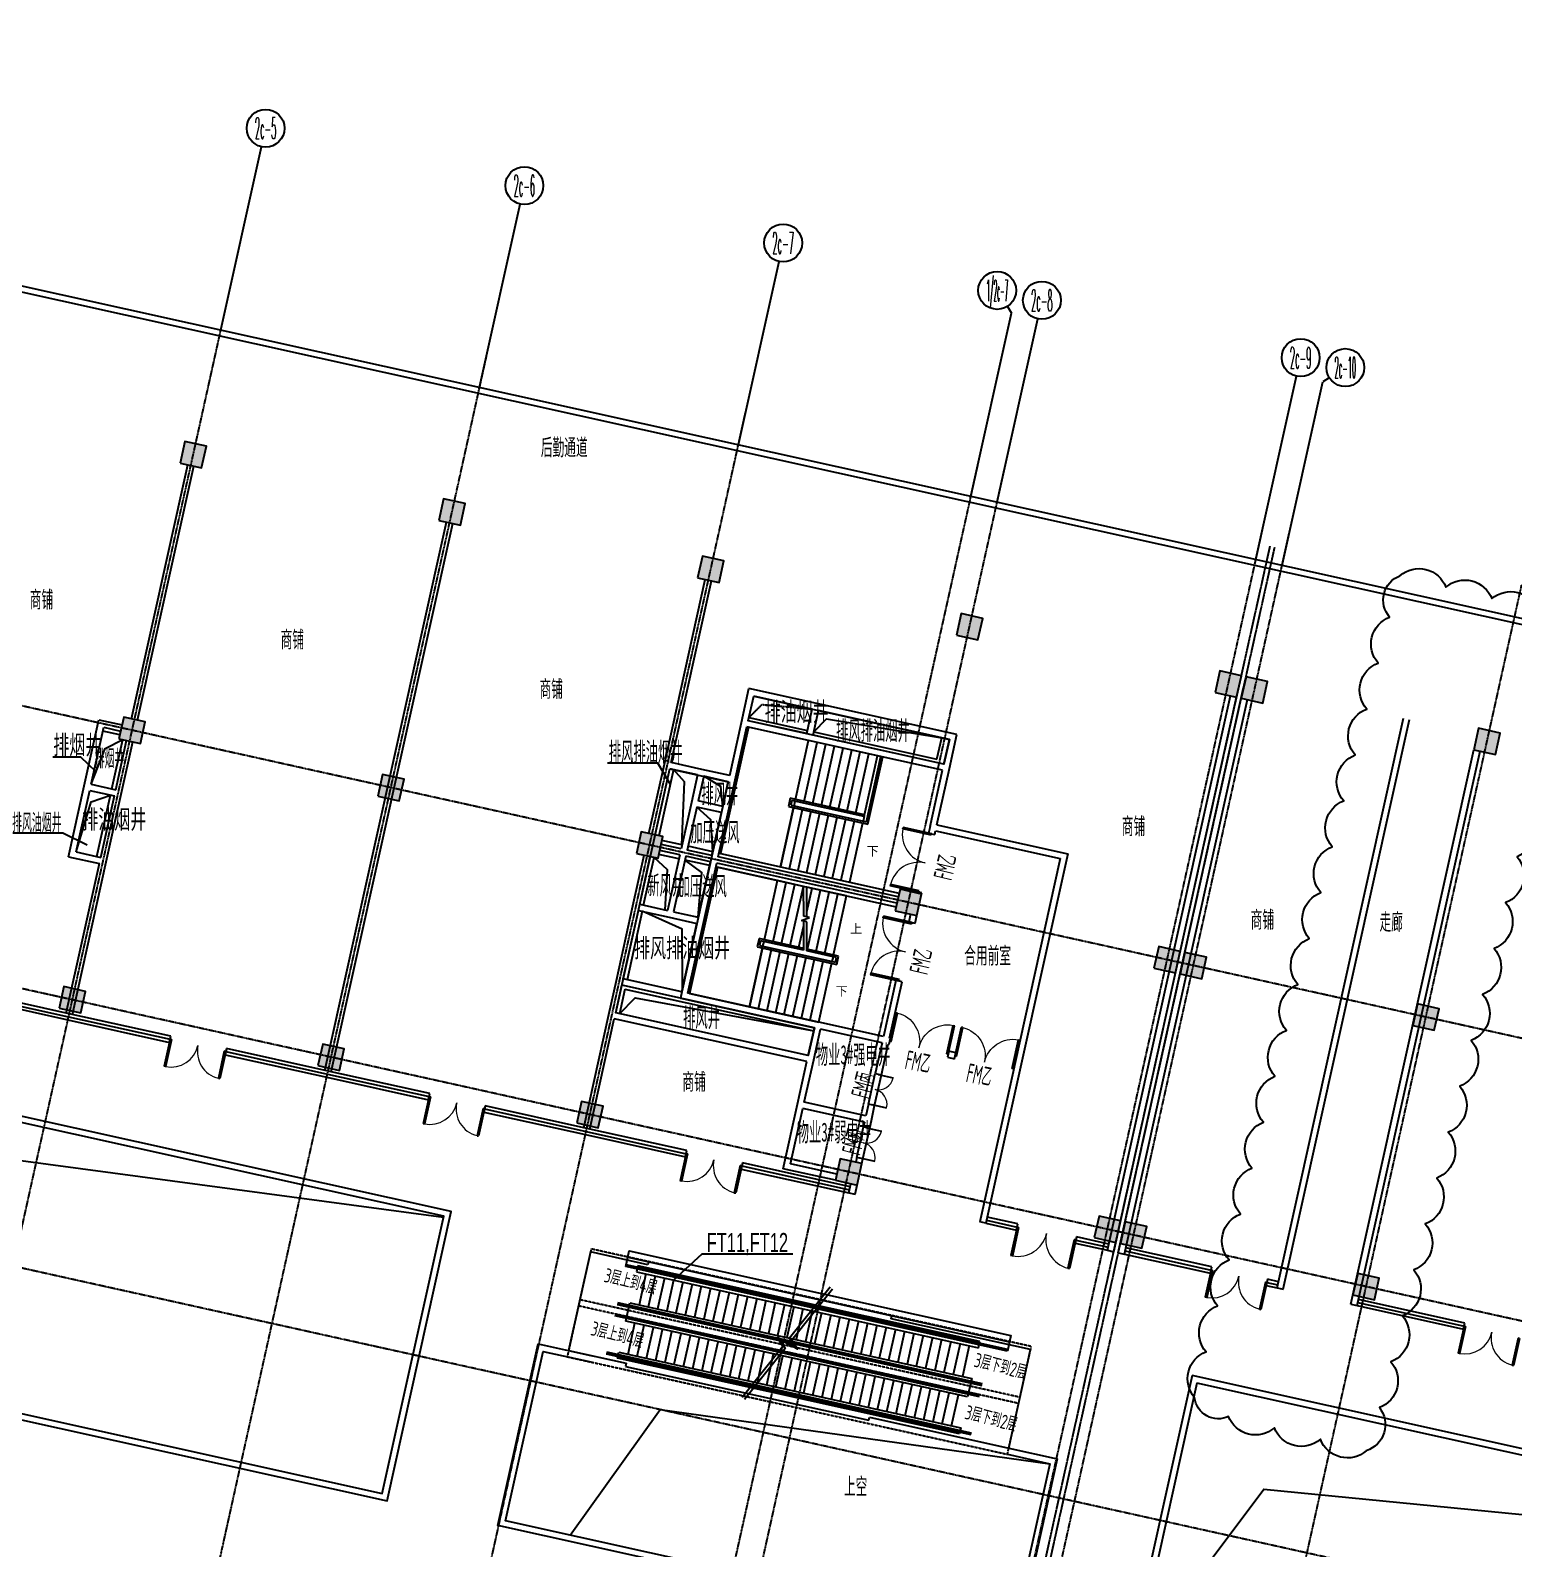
# Model space of a CAD drawing. Header units: metres. Extents: x -605703 to 859526, y 36355 to 746455.
# Drawn here: x -434656 to -387646, y 693561 to 741686 of the extents above; entities that cross this region are included whole.
import ezdxf
from ezdxf.enums import TextEntityAlignment as Align

# ---------------------------------------------------------------- set-up
doc = ezdxf.new("R2010")
doc.units = ezdxf.units.M
for name, pattern in [('2', [0.4, 0.3, -0.1]), ('CENTER2', [2.541, 1.587, -0.318, 0.318, -0.318]), ('DASH', [0.35, 0.25, -0.1])]:
    doc.linetypes.add(name, pattern=pattern)
for name, color, linetype in [('ACS-JZ', 1, 'Continuous'), ('AXIS', 3, 'Continuous'), ('AXIS_TEXT', 7, 'Continuous'), ('COLUMN', 2, 'Continuous'), ('DOTE', 251, 'CENTER2'), ('j-FT', 132, 'Continuous'), ('J-STAIR', 163, 'Continuous'), ('J-TEXT', 7, 'Continuous'), ('J-WALL', 2, 'Continuous'), ('j-WINDOW_TEXT', 7, 'Continuous'), ('PUB_DIM', 3, 'Continuous'), ('PUB_HATCH', 8, 'Continuous'), ('PUB_TEXT', 7, 'Continuous'), ('S-看线', 5, 'Continuous'), ('STAIR', 3, 'Continuous'), ('WALL', 2, 'Continuous'), ('WINDOW', 4, 'Continuous'), ('扶梯', 20, 'Continuous'), ('栏杆', 6, 'Continuous')]:
    doc.layers.add(name, color=color, linetype=linetype)
doc.styles.add('_TCH_AXIS', font='COMPLEX', dxfattribs={"bigfont": 'GBCBIG'})
doc.styles.add('_TCH_DIM', font='simplex_.ttf', dxfattribs={"bigfont": 'GBCBIG'})
doc.styles.add('COMPLEX', font='COMPLEX')
doc.styles.add('mobin', font='ros.shx', dxfattribs={"width": 0.55, "bigfont": 'hzdf2.shx'})
doc.styles.add('TSSD_NORM', font='Tssdeng.shx', dxfattribs={"width": 0.7, "bigfont": 'hztxt.shx'})
doc.styles.add('探索者', font='tssdeng.shx', dxfattribs={"width": 0.65, "bigfont": 'tssdchn.shx'})

# ---------------------------------------------------------------- blocks, each defined once
blk = doc.blocks.new('$DorLib2D$00000002')
at = {"color": 0}
for p, q in [((-0.5, 0), (-0.5, 0.4875)), ((-0.475, 0.4875), (-0.5, 0.4875)), ((-0.475, 0), (-0.475, 0.4875)), ((0.475, 0), (0.475, 0.4875)), ((0.475, 0.4875), (0.5, 0.4875)), ((0.5, 0), (0.5, 0.4875)), ((-0.5, 0), (-0.475, 0)), ((0.5, 0), (0.475, 0))]:
    blk.add_line(p, q, dxfattribs=at)
at = {"color": 0, "lineweight": 13}
for centre, start, end in [((-0.4875, 0), 0, 88.53072), ((0.4875, 0), 91.46928, 180)]:
    blk.add_arc(centre, 0.4875, start, end, dxfattribs=at)
blk = doc.blocks.new('_AXISO')
blk.add_circle((0, 0), 0.5)
at = {"layer": 'AXIS_TEXT', "style": 'COMPLEX', "width": 1.041667}
blk.add_attdef('A', text='', height=0.56, dxfattribs=at).set_placement((-0.25, -0.28), (0.25, -0.28), align=Align.FIT)
blk = doc.blocks.new('$DorLib2D$00000004')
for p, q in [((-0.485, 0), (-0.485, 0.485)), ((0.485, 0), (0.485, 0.485))]:
    blk.add_line(p, q)
at = {"lineweight": 13}
for centre, start, end in [((-0.485, 0), 0, 90), ((0.485, 0), 90, 180)]:
    blk.add_arc(centre, 0.485, start, end, dxfattribs=at)
blk = doc.blocks.new('_FZH')
blk.add_lwpolyline([(-0.5, -0.5), (0.5, -0.5), (0.5, 0.5), (-0.5, 0.5)], close=True)
at = {"layer": 'PUB_HATCH'}
blk.add_solid([(-0.5, -0.5), (0.5, -0.5), (-0.5, 0.5), (0.5, 0.5)], dxfattribs=at)

msp = doc.modelspace()

# ---------------------------------------------------------------- linework, layer by layer
at = {"linetype": '2', "ltscale": 4, "extrusion": (-1.1827e-23, -1.32164e-09, 1)}
for p, q in [((-403999, 686377, 0), (-395363, 725332, 0)), ((-403885, 686198, 0), (-395217, 725299, 0))]:
    msp.add_line(p, q, dxfattribs=at)
at = {"ltscale": 4, "extrusion": (-1.1827e-23, -1.32164e-09, 1), "elevation": 0}
for points in [[(-449008, 700965), (-444581, 707154), (-421561, 704070)], [(-417547, 693990), (-414700, 697975), (-402347, 696254)], [(-399632, 690019), (-395558, 695445), (-372179, 693151)]]:
    msp.add_lwpolyline(points, dxfattribs=at)
at = {"layer": 'ACS-JZ', "ltscale": 4, "extrusion": (-1.1827e-23, -1.32164e-09, 1), "elevation": 0}
msp.add_lwpolyline([(-391248, 724401, -0.520567), (-389793, 724037, -0.520567), (-388337, 723674, -0.520567), (-386882, 723310, -0.520567), (-385721, 722770, -0.520567), (-386084, 721315, -0.520567), (-386448, 719860, -0.520567), (-386811, 718405, -0.520567), (-387175, 716949, -0.520567), (-387538, 715494, -0.520567), (-387902, 714039, -0.520567), (-388265, 712583, -0.520567), (-388629, 711128, -0.520567), (-388992, 709673, -0.520567), (-389356, 708218, -0.520567), (-389719, 706762, -0.520567), (-390083, 705307, -0.520567), (-390446, 703852, -0.520567), (-390810, 702396, -0.520567), (-391173, 700941, -0.520567), (-391537, 699486, -0.520567), (-391900, 698030, -0.520567), (-392316, 696663, -0.520567), (-393771, 697026, -0.520567), (-395227, 697390, -0.520567), (-396682, 697753, -0.520567), (-397756, 698346, -0.520567), (-397393, 699801, -0.520567), (-397029, 701256, -0.520567), (-396666, 702712, -0.520567), (-396302, 704167, -0.520567), (-395938, 705622, -0.520567), (-395575, 707077, -0.520567), (-395211, 708533, -0.520567), (-394848, 709988, -0.520567), (-394484, 711443, -0.520567), (-394121, 712899, -0.520567), (-393757, 714354, -0.520567), (-393394, 715809, -0.520567), (-393030, 717264, -0.520567), (-392667, 718720, -0.520567), (-392303, 720175, -0.520567), (-391940, 721630, -0.520567), (-391576, 723086, -0.520567)], format="xyb", close=True, dxfattribs=at)
at = {"layer": 'AXIS', "extrusion": (-1.1827e-23, -1.32164e-09, 1)}
for p, q in [((-428628, 732139, 0), (-427330, 737997, 0)), ((-420427, 730321, 0), (-419129, 736179, 0)), ((-412227, 728503, 0), (-410928, 734361, 0)), ((-404856, 726869, 0), (-403557, 732727, 0)), ((-404026, 726685, 0), (-402727, 732543, 0)), ((-403690, 732936, 0), (-403557, 732727, 0)), ((-395825, 724867, 0), (-394526, 730725, 0)), ((-394995, 724683, 0), (-393696, 730541, 0)), ((-393487, 730674, 0), (-393696, 730541, 0))]:
    msp.add_line(p, q, dxfattribs=at)
at = {"layer": 'DOTE', "extrusion": (-1.1827e-23, -1.32164e-09, 1)}
for p, q in [((-438962, 685524, 0), (-428395, 733192, 0)), ((-430761, 683706, 0), (-420194, 731374, 0)), ((-422560, 681888, 0), (-411993, 729556, 0)), ((-305429, 691567, 0), (-469548, 727950, 0)), ((-414989, 681156, 0), (-404622, 727922, 0)), ((-414159, 680972, 0), (-403792, 727738, 0)), ((-406158, 678252, 0), (-395591, 725921, 0)), ((-405759, 676125, 0), (-394761, 725737, 0)), ((-397958, 676434, 0), (-387390, 724103, 0)), ((-336123, 689409, 0), (-468077, 718661, 0)), ((-328584, 678878, 0), (-466551, 709463, 0))]:
    msp.add_line(p, q, dxfattribs=at)
at = {"layer": 'j-FT', "linetype": 'DASH', "extrusion": (-1.1827e-23, -1.32164e-09, 1)}
for p, q in [((-403332, 698163, 0), (-417284, 701255, 0)), ((-403289, 698358, 0), (-417240, 701451, 0))]:
    msp.add_line(p, q, dxfattribs=at)
at = {"layer": 'j-FT', "linetype": 'DASH', "extrusion": (-1.1827e-23, -1.32164e-09, 1), "elevation": 0}
msp.add_lwpolyline([(-417641, 699644), (-403689, 696552), (-402932, 699969), (-416883, 703061)], close=True, dxfattribs=at)
at = {"layer": 'J-STAIR', "ltscale": 4, "extrusion": (-1.1827e-23, -1.32164e-09, 1), "elevation": 0}
for points in [[(-432574, 718187), (-433051, 718647), (-433944, 718647)], [(-414372, 717787), (-414773, 718460), (-416365, 718460)], [(-432852, 715858), (-433624, 716236), (-435215, 716236)]]:
    msp.add_lwpolyline(points, dxfattribs=at)
at = {"layer": 'J-STAIR', "extrusion": (-1.1827e-23, -1.32164e-09, 1), "elevation": 0}
msp.add_lwpolyline([(-414270, 702072), (-413367, 702910), (-410486, 702910)], dxfattribs=at)
at = {"layer": 'J-WALL', "extrusion": (-1.1827e-23, -1.32164e-09, 1)}
for p, q in [((-413511, 718088, 0), (-413706, 717209, 0)), ((-413316, 718044, 0), (-413489, 717263, 0)), ((-413706, 717209, 0), (-414031, 715745, 0)), ((-413532, 717068, 0), (-413835, 715701, 0)), ((-412751, 716895, 0), (-413532, 717068, 0)), ((-412708, 717090, 0), (-413489, 717263, 0)), ((-414074, 715549, 0), (-414463, 713792, 0)), ((-413879, 715506, 0), (-414268, 713749, 0)), ((-415385, 713792, 0), (-414409, 713575, 0)), ((-415342, 713987, 0), (-414463, 713792, 0)), ((-414268, 713749, 0), (-413487, 713576, 0)), ((-414409, 713575, 0), (-413530, 713380, 0))]:
    msp.add_line(p, q, dxfattribs=at)
at = {"layer": 'PUB_DIM', "extrusion": (-1.1827e-23, -1.32164e-09, 1), "elevation": 0}
for points in [[(-408250, 715727, 0, 0, 0), (-411481, 716443, 0, 0, 0), (-411016, 718543, 0, 0, 0), (-409767, 718270, 80, 0, 0), (-409474, 718206, 0, 0, 0)], [(-409235, 711285, 0, 0, 0), (-412466, 712001, 0, 0, 0), (-412001, 714101, 0, 0, 0), (-410752, 713828, 80, 0, 0), (-410459, 713764, 0, 0, 0)], [(-408773, 713265, 0, 0, 0), (-409288, 713380, 80, 0, 0), (-409581, 713445, 0, 0, 0)]]:
    msp.add_lwpolyline(points, format="xyseb", dxfattribs=at)
at = {"layer": 'S-看线', "ltscale": 4, "extrusion": (-1.1827e-23, -1.32164e-09, 1)}
for p, q in [((-431821, 719356, 0), (-432358, 719475, 0)), ((-411880, 719903, 0), (-410025, 719491, 0)), ((-432072, 717644, 0), (-431726, 719206, 0)), ((-409829, 719448, 0), (-405924, 718582, 0)), ((-405924, 718582, 0), (-405773, 719266, 0)), ((-414268, 718255, 0), (-414733, 716156, 0)), ((-432548, 715496, 0), (-432115, 717449, 0)), ((-414004, 715867, 0), (-414638, 716007, 0)), ((-413027, 715650, 0), (-413808, 715823, 0)), ((-415220, 713960, 0), (-414885, 715473, 0)), ((-414101, 715427, 0), (-414736, 715568, 0)), ((-413125, 715211, 0), (-413906, 715384, 0)), ((-415263, 713765, 0), (-415745, 711592, 0)), ((-415810, 711299, 0), (-415983, 710518, 0)), ((-415810, 711299, 0), (-409830, 709974, 0))]:
    msp.add_line(p, q, dxfattribs=at)
at = {"layer": 'S-看线', "ltscale": 4, "extrusion": (-1.1827e-23, -1.32164e-09, 1), "elevation": 0}
for points in [[(-411728, 720586), (-405529, 719212), (-405702, 718431), (-411901, 719805)], [(-414390, 718283), (-412535, 717871), (-414012, 711208), (-414055, 711013), (-409808, 710071), (-410003, 709193), (-416105, 710545)]]:
    msp.add_lwpolyline(points, close=True, dxfattribs=at)
at = {"layer": 'S-看线', "linetype": 'DASH', "ltscale": 1.5, "extrusion": (-1.1827e-23, -1.32164e-09, 1), "elevation": 0}
msp.add_lwpolyline([(-411880, 719903), (-411470, 720317), (-409873, 720175)], dxfattribs=at)
at = {"layer": 'S-看线', "ltscale": 4, "extrusion": (-1.1827e-23, -1.32164e-09, 1), "elevation": 0}
for points in [[(-411896, 719599), (-412783, 715596), (-407121, 714341)], [(-409829, 719448), (-409419, 719863), (-405773, 719266)], [(-432731, 717790), (-432280, 718928), (-431726, 719206)], [(-414004, 715867), (-413920, 717863), (-414268, 718255)], [(-412708, 717090), (-412777, 717718), (-413316, 718044)], [(-433207, 715643), (-432733, 717235), (-432115, 717449)], [(-413027, 715650), (-413090, 716660), (-413532, 717068)], [(-414535, 713808), (-414463, 715075), (-414885, 715473)], [(-413487, 713576), (-413376, 714989), (-413906, 715384)], [(-413768, 711154), (-412881, 715157), (-407218, 713902)], [(-413990, 711306), (-413999, 713197), (-415263, 713765)], [(-415983, 710518), (-415487, 711023), (-409830, 709974)]]:
    msp.add_lwpolyline(points, dxfattribs=at)
at = {"layer": 'STAIR', "extrusion": (-1.1827e-23, -1.32164e-09, 1)}
for p, q in [((-411896, 719599, 0), (-412783, 715596, 0)), ((-409992, 719177, 0), (-411896, 719599, 0)), ((-410407, 717307, 0), (-409992, 719177, 0)), ((-410407, 717307, 0), (-409992, 719177, 0)), ((-410133, 717247, 0), (-409719, 719116, 0)), ((-407805, 718692, 0), (-409992, 719177, 0)), ((-409860, 717186, 0), (-409445, 719056, 0)), ((-409586, 717126, 0), (-409172, 718995, 0)), ((-409313, 717065, 0), (-408899, 718935, 0)), ((-409040, 717004, 0), (-408625, 718874, 0)), ((-408766, 716944, 0), (-408352, 718813, 0)), ((-408493, 716883, 0), (-408079, 718753, 0)), ((-408220, 716823, 0), (-407805, 718692, 0)), ((-408158, 716594, 0), (-407698, 718668, 0)), ((-408112, 716522, 0), (-407639, 718655, 0)), ((-407698, 718668, 0), (-407639, 718655, 0)), ((-410572, 717344, 0), (-410631, 717081, 0)), ((-410631, 717081, 0), (-408112, 716522, 0)), ((-408220, 716823, 0), (-410572, 717344, 0)), ((-410527, 717273, 0), (-410559, 717126, 0)), ((-410559, 717126, 0), (-408158, 716594, 0)), ((-408233, 716764, 0), (-410527, 717273, 0)), ((-410452, 717102, 0), (-410419, 717249, 0)), ((-410452, 717102, 0), (-408265, 716617, 0)), ((-408233, 716764, 0), (-410419, 717249, 0)), ((-410465, 717044, 0), (-410879, 715174, 0)), ((-410879, 715174, 0), (-410465, 717044, 0)), ((-410192, 716983, 0), (-410606, 715113, 0)), ((-409918, 716923, 0), (-410333, 715053, 0)), ((-409645, 716862, 0), (-410059, 714992, 0)), ((-409371, 716801, 0), (-409786, 714932, 0)), ((-409098, 716741, 0), (-409513, 714871, 0)), ((-408825, 716680, 0), (-409239, 714810, 0)), ((-408551, 716620, 0), (-408966, 714750, 0)), ((-408233, 716764, 0), (-408265, 716617, 0)), ((-408233, 716764, 0), (-408220, 716823, 0)), ((-408233, 716764, 0), (-408220, 716823, 0)), ((-408278, 716559, 0), (-408692, 714689, 0)), ((-412881, 715157, 0), (-413768, 711154, 0)), ((-410977, 714735, 0), (-412881, 715157, 0)), ((-412783, 715596, 0), (-410879, 715174, 0)), ((-410879, 715174, 0), (-408692, 714689, 0)), ((-411391, 712865, 0), (-410977, 714735, 0)), ((-411391, 712865, 0), (-410977, 714735, 0)), ((-411118, 712805, 0), (-410703, 714674, 0)), ((-410152, 714552, 0), (-410977, 714735, 0)), ((-410845, 712744, 0), (-410430, 714614, 0)), ((-410571, 712683, 0), (-410157, 714553, 0)), ((-410147, 713611, 0), (-410152, 714552, 0)), ((-408790, 714250, 0), (-410052, 714530, 0)), ((-410047, 713585, 0), (-410052, 714530, 0)), ((-410048, 713749, 0), (-409883, 714492, 0)), ((-410024, 712562, 0), (-409610, 714432, 0)), ((-409751, 712502, 0), (-409337, 714371, 0)), ((-409478, 712441, 0), (-409063, 714311, 0)), ((-409204, 712380, 0), (-408790, 714250, 0)), ((-410298, 712623, 0), (-410146, 713308, 0)), ((-410219, 713471, 0), (-409967, 713564, 0)), ((-410047, 713425, 0), (-410219, 713471, 0)), ((-409967, 713564, 0), (-410147, 713611, 0)), ((-410142, 712527, 0), (-410147, 713452, 0)), ((-410042, 712505, 0), (-410047, 713425, 0)), ((-411557, 712902, 0), (-411616, 712638, 0)), ((-410142, 712588, 0), (-411557, 712902, 0)), ((-411512, 712830, 0), (-411544, 712684, 0)), ((-410142, 712527, 0), (-411512, 712830, 0)), ((-411437, 712660, 0), (-411404, 712807, 0)), ((-410142, 712527, 0), (-411404, 712807, 0)), ((-411450, 712602, 0), (-411864, 710732, 0)), ((-411864, 710732, 0), (-411450, 712602, 0)), ((-411616, 712638, 0), (-409097, 712080, 0)), ((-411176, 712541, 0), (-411591, 710671, 0)), ((-411544, 712684, 0), (-409142, 712152, 0)), ((-411437, 712660, 0), (-409250, 712175, 0)), ((-410903, 712480, 0), (-411317, 710611, 0)), ((-410630, 712420, 0), (-411044, 710550, 0)), ((-410356, 712359, 0), (-410771, 710490, 0)), ((-410083, 712299, 0), (-410497, 710429, 0)), ((-409038, 712344, 0), (-410042, 712566, 0)), ((-409217, 712322, 0), (-410042, 712505, 0)), ((-409110, 712298, 0), (-410042, 712505, 0)), ((-409217, 712322, 0), (-409250, 712175, 0)), ((-409142, 712152, 0), (-409110, 712298, 0)), ((-409097, 712080, 0), (-409038, 712344, 0)), ((-409810, 712238, 0), (-410224, 710368, 0)), ((-409536, 712177, 0), (-409951, 710308, 0)), ((-409263, 712117, 0), (-409677, 710247, 0)), ((-413768, 711154, 0), (-411864, 710732, 0)), ((-411864, 710732, 0), (-409677, 710247, 0)), ((-416905, 702964, 0), (-417597, 699840, 0)), ((-415084, 702560, 0), (-416905, 702964, 0)), ((-415062, 702658, 0), (-415084, 702560, 0)), ((-403687, 699819, 0), (-415784, 702500, 0)), ((-403681, 699848, 0), (-415777, 702529, 0)), ((-403674, 699877, 0), (-415771, 702559, 0)), ((-415399, 702527, 0), (-415442, 702332, 0)), ((-415442, 702332, 0), (-404605, 699930, 0)), ((-404562, 700125, 0), (-415399, 702527, 0)), ((-415149, 702267, 0), (-415365, 701291, 0)), ((-414856, 702202, 0), (-415073, 701226, 0)), ((-414563, 702137, 0), (-414780, 701161, 0)), ((-414270, 702072, 0), (-414487, 701096, 0)), ((-413977, 702008, 0), (-414194, 701031, 0)), ((-413685, 701943, 0), (-413901, 700966, 0)), ((-413392, 701878, 0), (-413608, 700901, 0)), ((-413099, 701813, 0), (-413315, 700836, 0)), ((-412806, 701748, 0), (-413022, 700772, 0)), ((-412513, 701683, 0), (-412729, 700707, 0)), ((-404493, 698727, 0), (-416052, 701290, 0)), ((-404486, 698756, 0), (-416046, 701319, 0)), ((-404480, 698786, 0), (-416039, 701348, 0)), ((-415788, 700770, 0), (-415658, 701356, 0)), ((-415658, 701356, 0), (-404821, 698954, 0)), ((-412220, 701618, 0), (-412437, 700642, 0)), ((-411927, 701553, 0), (-412144, 700577, 0)), ((-411634, 701488, 0), (-411851, 700512, 0)), ((-411341, 701423, 0), (-411558, 700447, 0)), ((-411049, 701358, 0), (-411265, 700382, 0)), ((-410756, 701293, 0), (-410972, 700317, 0)), ((-410463, 701228, 0), (-410679, 700252, 0)), ((-404571, 698376, 0), (-416130, 700938, 0)), ((-404564, 698405, 0), (-416123, 700967, 0)), ((-404558, 698434, 0), (-416117, 700997, 0)), ((-404951, 698368, 0), (-415788, 700770, 0)), ((-415712, 699729, 0), (-415495, 700705, 0)), ((-410170, 701163, 0), (-410386, 700187, 0)), ((-409877, 701099, 0), (-410093, 700122, 0)), ((-409584, 701034, 0), (-409801, 700057, 0)), ((-409291, 700969, 0), (-409508, 699992, 0)), ((-408998, 700904, 0), (-409215, 699927, 0)), ((-408705, 700839, 0), (-408922, 699863, 0)), ((-408413, 700774, 0), (-408629, 699798, 0)), ((-408120, 700709, 0), (-408336, 699733, 0)), ((-407371, 700850, 0), (-407350, 700948, 0)), ((-402954, 699871, 0), (-407371, 700850, 0)), ((-415419, 699664, 0), (-415202, 700640, 0)), ((-415126, 699599, 0), (-414910, 700575, 0)), ((-414833, 699534, 0), (-414617, 700510, 0)), ((-414540, 699469, 0), (-414324, 700445, 0)), ((-414247, 699404, 0), (-414031, 700381, 0)), ((-413954, 699339, 0), (-413738, 700316, 0)), ((-413661, 699274, 0), (-413445, 700251, 0)), ((-407827, 700644, 0), (-408043, 699668, 0)), ((-407534, 700579, 0), (-407750, 699603, 0)), ((-407241, 700514, 0), (-407457, 699538, 0)), ((-406948, 700449, 0), (-407165, 699473, 0)), ((-406655, 700384, 0), (-406872, 699408, 0)), ((-406362, 700319, 0), (-406579, 699343, 0)), ((-406069, 700254, 0), (-406286, 699278, 0)), ((-417597, 699840, 0), (-415777, 699436, 0)), ((-404832, 697194, 0), (-416392, 699757, 0)), ((-404826, 697224, 0), (-416385, 699786, 0)), ((-416048, 699599, 0), (-416005, 699794, 0)), ((-416005, 699794, 0), (-405168, 697391, 0)), ((-413369, 699209, 0), (-413152, 700186, 0)), ((-413076, 699145, 0), (-412859, 700121, 0)), ((-412783, 699080, 0), (-412566, 700056, 0)), ((-412490, 699015, 0), (-412274, 699991, 0)), ((-412197, 698950, 0), (-411981, 699926, 0)), ((-411904, 698885, 0), (-411688, 699861, 0)), ((-411611, 698820, 0), (-411395, 699796, 0)), ((-405777, 700190, 0), (-405993, 699213, 0)), ((-405484, 700125, 0), (-405700, 699148, 0)), ((-405191, 700060, 0), (-405407, 699083, 0)), ((-404898, 699995, 0), (-405114, 699018, 0)), ((-404605, 699930, 0), (-404562, 700125, 0)), ((-403646, 696747, 0), (-402954, 699871, 0)), ((-404839, 697165, 0), (-416398, 699727, 0)), ((-405211, 697196, 0), (-416048, 699599, 0)), ((-415777, 699436, 0), (-415798, 699338, 0)), ((-415798, 699338, 0), (-408086, 697629, 0)), ((-411318, 698755, 0), (-411102, 699731, 0)), ((-411025, 698690, 0), (-410809, 699666, 0)), ((-410733, 698625, 0), (-410516, 699601, 0)), ((-410440, 698560, 0), (-410223, 699536, 0)), ((-410147, 698495, 0), (-409930, 699472, 0)), ((-409854, 698430, 0), (-409637, 699407, 0)), ((-409561, 698365, 0), (-409345, 699342, 0)), ((-409268, 698300, 0), (-409052, 699277, 0)), ((-408975, 698236, 0), (-408759, 699212, 0)), ((-408682, 698171, 0), (-408466, 699147, 0)), ((-408389, 698106, 0), (-408173, 699082, 0)), ((-408097, 698041, 0), (-407880, 699017, 0)), ((-407804, 697976, 0), (-407587, 698952, 0)), ((-407511, 697911, 0), (-407294, 698887, 0)), ((-407218, 697846, 0), (-407001, 698822, 0)), ((-404821, 698954, 0), (-404951, 698368, 0)), ((-406925, 697781, 0), (-406709, 698757, 0)), ((-406632, 697716, 0), (-406416, 698692, 0)), ((-406339, 697651, 0), (-406123, 698627, 0)), ((-406046, 697586, 0), (-405830, 698563, 0)), ((-405753, 697521, 0), (-405537, 698498, 0)), ((-405461, 697456, 0), (-405244, 698433, 0)), ((-408086, 697629, 0), (-408064, 697726, 0)), ((-408064, 697726, 0), (-403646, 696747, 0)), ((-405168, 697391, 0), (-405211, 697196, 0))]:
    msp.add_line(p, q, dxfattribs=at)
at = {"layer": 'STAIR', "extrusion": (-1.1827e-23, -1.32164e-09, 1), "elevation": 0}
for points in [[(-409302, 701850), (-410594, 700233), (-410420, 699947), (-410981, 700254), (-410805, 699970), (-412097, 698353)], [(-409229, 701790), (-410522, 700173), (-410347, 699887), (-410909, 700193), (-410733, 699909), (-412025, 698293)]]:
    msp.add_lwpolyline(points, dxfattribs=at)
at = {"layer": 'WALL', "extrusion": (-1.1827e-23, -1.32164e-09, 1)}
for p, q in [((-431452, 719863, 0), (-429667, 727917, 0)), ((-431257, 719819, 0), (-429471, 727874, 0)), ((-425318, 708721, 0), (-421466, 726099, 0)), ((-425123, 708678, 0), (-421271, 726056, 0)), ((-414563, 718423, 0), (-413265, 724281, 0)), ((-414347, 718478, 0), (-413070, 724238, 0)), ((-412118, 719751, 0), (-411880, 720825, 0)), ((-411901, 719805, 0), (-411728, 720586, 0)), ((-409732, 720348, 0), (-411880, 720825, 0)), ((-409873, 720175, 0), (-411728, 720586, 0)), ((-400515, 703018, 0), (-396619, 720591, 0)), ((-400319, 702974, 0), (-396424, 720548, 0)), ((-400175, 702942, 0), (-396203, 720857, 0)), ((-399980, 702899, 0), (-396084, 720472, 0)), ((-410046, 719394, 0), (-409873, 720175, 0)), ((-409851, 719351, 0), (-409678, 720132, 0)), ((-405290, 719364, 0), (-409732, 720348, 0)), ((-405529, 719212, 0), (-409678, 720132, 0)), ((-432948, 717736, 0), (-432483, 719835, 0)), ((-432731, 717790, 0), (-432331, 719597, 0)), ((-432483, 719835, 0), (-431750, 719673, 0)), ((-432331, 719597, 0), (-431794, 719478, 0)), ((-412492, 718067, 0), (-412118, 719751, 0)), ((-412318, 717926, 0), (-411945, 719610, 0)), ((-409992, 719177, 0), (-411945, 719610, 0)), ((-410046, 719394, 0), (-411901, 719805, 0)), ((-395145, 701827, 0), (-391141, 719889, 0)), ((-394950, 701784, 0), (-390946, 719846, 0)), ((-431950, 717617, 0), (-431604, 719179, 0)), ((-431776, 717476, 0), (-431408, 719136, 0)), ((-405745, 718235, 0), (-409992, 719177, 0)), ((-405702, 718431, 0), (-409851, 719351, 0)), ((-405702, 718431, 0), (-405529, 719212, 0)), ((-405528, 718290, 0), (-405290, 719364, 0)), ((-392802, 701308, 0), (-388906, 718881, 0)), ((-392607, 701265, 0), (-388711, 718838, 0)), ((-415050, 716227, 0), (-414563, 718423, 0)), ((-414855, 716183, 0), (-414390, 718283, 0)), ((-413511, 718088, 0), (-414390, 718283, 0)), ((-413370, 718261, 0), (-414347, 718478, 0)), ((-412492, 718067, 0), (-413370, 718261, 0)), ((-412535, 717871, 0), (-413316, 718044, 0)), ((-406140, 716454, 0), (-405745, 718235, 0)), ((-405923, 716508, 0), (-405528, 718290, 0)), ((-433446, 715491, 0), (-432948, 717736, 0)), ((-433207, 715643, 0), (-432774, 717595, 0)), ((-432774, 717595, 0), (-431993, 717422, 0)), ((-432731, 717790, 0), (-431950, 717617, 0)), ((-412708, 717090, 0), (-412535, 717871, 0)), ((-412534, 716949, 0), (-412318, 717926, 0)), ((-432426, 715469, 0), (-431993, 717422, 0)), ((-432253, 715329, 0), (-431776, 717476, 0)), ((-413054, 715528, 0), (-412751, 716895, 0)), ((-412859, 715485, 0), (-412534, 716949, 0)), ((-406140, 716454, 0), (-406187, 716244, 0)), ((-406187, 716244, 0), (-405991, 716201, 0)), ((-405991, 716201, 0), (-405967, 716313, 0)), ((-405967, 716313, 0), (-402013, 715436, 0)), ((-405923, 716508, 0), (-401774, 715588, 0)), ((-433207, 715643, 0), (-432426, 715469, 0)), ((-414074, 715549, 0), (-414708, 715690, 0)), ((-414031, 715745, 0), (-414665, 715885, 0)), ((-413054, 715528, 0), (-413835, 715701, 0)), ((-433519, 710539, 0), (-432469, 715274, 0)), ((-433446, 715491, 0), (-432469, 715274, 0)), ((-433324, 710496, 0), (-432253, 715329, 0)), ((-415559, 713932, 0), (-415202, 715543, 0)), ((-415342, 713987, 0), (-415007, 715500, 0)), ((-413098, 715333, 0), (-413879, 715506, 0)), ((-413487, 713576, 0), (-413098, 715333, 0)), ((-413314, 713435, 0), (-412902, 715290, 0)), ((-407191, 714024, 0), (-412902, 715290, 0)), ((-407148, 714219, 0), (-412859, 715485, 0)), ((-402013, 715436, 0), (-403468, 708871, 0)), ((-401774, 715588, 0), (-403294, 708730, 0)), ((-406598, 714389, 0), (-406605, 714355, 0)), ((-406403, 714346, 0), (-406598, 714389, 0)), ((-406410, 714311, 0), (-406403, 714346, 0)), ((-416084, 711565, 0), (-415559, 713932, 0)), ((-415867, 711619, 0), (-415385, 713792, 0)), ((-414012, 711208, 0), (-413530, 713380, 0)), ((-413817, 711165, 0), (-413314, 713435, 0)), ((-406757, 713671, 0), (-406811, 713427, 0)), ((-406811, 713427, 0), (-406616, 713384, 0)), ((-406616, 713384, 0), (-406562, 713628, 0)), ((-416322, 710491, 0), (-416084, 711565, 0)), ((-416105, 710545, 0), (-415910, 711424, 0)), ((-413958, 710991, 0), (-415910, 711424, 0)), ((-414012, 711208, 0), (-415867, 711619, 0)), ((-407222, 711572, 0), (-407617, 709790, 0)), ((-407422, 709747, 0), (-407027, 711529, 0)), ((-407027, 711529, 0), (-407222, 711572, 0)), ((-409808, 710071, 0), (-413958, 710991, 0)), ((-409667, 710245, 0), (-413817, 711165, 0)), ((-417117, 706903, 0), (-416322, 710491, 0)), ((-416922, 706860, 0), (-416148, 710350, 0)), ((-410046, 708997, 0), (-416148, 710350, 0)), ((-410003, 709193, 0), (-416105, 710545, 0)), ((-410003, 709193, 0), (-409808, 710071, 0)), ((-409830, 709052, 0), (-409613, 710028, 0)), ((-407617, 709790, 0), (-409667, 710245, 0)), ((-407661, 709595, 0), (-409613, 710028, 0)), ((-407661, 709595, 0), (-407876, 708625, 0)), ((-407680, 708582, 0), (-407465, 709552, 0)), ((-407465, 709552, 0), (-407441, 709547, 0)), ((-407441, 709547, 0), (-407398, 709742, 0)), ((-407398, 709742, 0), (-407422, 709747, 0)), ((-410344, 707655, 0), (-410046, 708997, 0)), ((-410127, 707709, 0), (-409830, 709052, 0)), ((-405543, 709331, 0), (-405586, 709135, 0)), ((-405586, 709135, 0), (-405366, 709087, 0)), ((-405323, 709282, 0), (-405543, 709331, 0)), ((-405366, 709087, 0), (-405323, 709282, 0)), ((-407876, 708625, 0), (-407680, 708582, 0)), ((-403511, 708675, 0), (-404566, 703916, 0)), ((-403294, 708730, 0), (-404371, 703873, 0)), ((-403468, 708871, 0), (-403511, 708675, 0)), ((-410799, 705605, 0), (-410344, 707655, 0)), ((-410560, 705757, 0), (-410170, 707514, 0)), ((-408218, 707081, 0), (-410170, 707514, 0)), ((-408175, 707277, 0), (-410127, 707709, 0)), ((-408092, 707649, 0), (-408175, 707277, 0)), ((-407897, 707605, 0), (-408092, 707649, 0)), ((-408001, 707136, 0), (-407897, 707605, 0)), ((-408218, 707081, 0), (-408250, 706935, 0)), ((-408055, 706892, 0), (-408001, 707136, 0)), ((-408250, 706935, 0), (-408055, 706892, 0)), ((-409139, 705237, 0), (-410799, 705605, 0)), ((-409096, 705432, 0), (-410560, 705757, 0)), ((-408467, 705959, 0), (-408499, 705812, 0)), ((-408271, 705915, 0), (-408467, 705959, 0)), ((-408304, 705769, 0), (-408271, 705915, 0)), ((-408716, 704836, 0), (-408651, 705129, 0)), ((-408520, 704792, 0), (-408455, 705085, 0)), ((-408716, 704836, 0), (-408520, 704792, 0)), ((-404371, 703873, 0), (-404566, 703916, 0)), ((-400515, 703018, 0), (-400319, 702974, 0)), ((-400175, 702942, 0), (-399980, 702899, 0)), ((-395145, 701827, 0), (-394950, 701784, 0)), ((-392802, 701308, 0), (-392607, 701265, 0))]:
    msp.add_line(p, q, dxfattribs=at)
at = {"layer": 'WINDOW', "extrusion": (-1.1827e-23, -1.32164e-09, 1)}
for p, q in [((-436687, 711036, 0), (-433465, 710322, 0)), ((-436665, 711134, 0), (-433443, 710420, 0)), ((-433422, 710517, 0), (-436643, 711232, 0)), ((-433443, 710420, 0), (-430221, 709706, 0)), ((-430200, 709803, 0), (-433422, 710517, 0)), ((-433465, 710322, 0), (-430243, 709608, 0)), ((-430243, 709608, 0), (-430200, 709803, 0)), ((-428442, 709414, 0), (-428486, 709218, 0)), ((-425221, 708699, 0), (-428442, 709414, 0)), ((-428486, 709218, 0), (-425264, 708504, 0)), ((-428464, 709316, 0), (-425242, 708602, 0)), ((-425264, 708504, 0), (-422042, 707790, 0)), ((-425242, 708602, 0), (-422020, 707888, 0)), ((-421999, 707985, 0), (-425221, 708699, 0)), ((-408092, 707649, 0), (-407876, 708625, 0)), ((-407897, 707605, 0), (-407680, 708582, 0)), ((-422042, 707790, 0), (-421999, 707985, 0)), ((-420241, 707596, 0), (-420285, 707400, 0)), ((-420263, 707498, 0), (-417041, 706784, 0)), ((-417020, 706881, 0), (-420241, 707596, 0)), ((-420285, 707400, 0), (-417063, 706686, 0)), ((-417063, 706686, 0), (-413890, 705983, 0)), ((-417041, 706784, 0), (-413868, 706080, 0)), ((-413847, 706178, 0), (-417020, 706881, 0)), ((-408467, 705959, 0), (-408250, 706935, 0)), ((-408271, 705915, 0), (-408055, 706892, 0)), ((-413890, 705983, 0), (-413847, 706178, 0)), ((-412089, 705789, 0), (-412133, 705593, 0)), ((-412133, 705593, 0), (-408716, 704836, 0)), ((-412111, 705691, 0), (-408694, 704933, 0)), ((-408672, 705031, 0), (-412089, 705789, 0)), ((-403358, 703853, 0), (-404328, 704068, 0)), ((-404371, 703873, 0), (-403402, 703658, 0)), ((-404349, 703970, 0), (-403380, 703755, 0)), ((-403402, 703658, 0), (-403358, 703853, 0)), ((-401503, 703442, 0), (-401547, 703247, 0)), ((-401547, 703247, 0), (-400515, 703018, 0)), ((-401525, 703344, 0), (-400493, 703115, 0)), ((-400471, 703213, 0), (-401503, 703442, 0)), ((-399980, 702899, 0), (-397250, 702294, 0)), ((-399958, 702997, 0), (-397229, 702392, 0)), ((-397207, 702489, 0), (-399936, 703094, 0)), ((-397250, 702294, 0), (-397207, 702489, 0)), ((-395450, 702100, 0), (-395493, 701905, 0)), ((-395493, 701905, 0), (-395145, 701827, 0)), ((-395471, 702002, 0), (-395123, 701925, 0)), ((-395102, 702023, 0), (-395450, 702100, 0)), ((-392607, 701265, 0), (-389238, 700518, 0)), ((-392585, 701362, 0), (-389217, 700616, 0)), ((-389195, 700713, 0), (-392563, 701460, 0)), ((-389238, 700518, 0), (-389195, 700713, 0))]:
    msp.add_line(p, q, dxfattribs=at)
at = {"layer": '栏杆', "ltscale": 1.5, "extrusion": (-1.1827e-23, -1.32164e-09, 1)}
for p, q in [((-471448, 741686, 0), (-293215, 702175, 0)), ((-293435, 702019, 0), (-471414, 741474, 0))]:
    msp.add_line(p, q, dxfattribs=at)
at = {"layer": '栏杆', "ltscale": 1.5, "extrusion": (-1.1827e-23, -1.32164e-09, 1), "elevation": 0}
for points in [[(-447213, 709990), (-449247, 700813), (-423351, 695072), (-421316, 704249)], [(-447061, 709751), (-449008, 700965), (-423503, 695310), (-421555, 704097)], [(-397836, 699044), (-399871, 689867), (-373974, 684126), (-371940, 693303)], [(-397684, 698805), (-399632, 690019), (-374126, 684364), (-372179, 693151)]]:
    msp.add_lwpolyline(points, close=True, dxfattribs=at)
for points in [[(-415784, 702500), (-415673, 702998), (-403577, 700316), (-403687, 699819)], [(-415717, 702803), (-403620, 700121)], [(-403646, 696747), (-402108, 696406), (-403385, 690646), (-419836, 694293), (-418559, 700053), (-416851, 699674)], [(-403689, 696552), (-402347, 696254), (-403537, 690884), (-419597, 694445), (-418407, 699814), (-416894, 699479)]]:
    msp.add_lwpolyline(points, dxfattribs=at)

# ---------------------------------------------------------------- block references
at = {"layer": 'AXIS', "extrusion": (-1.1827e-23, -1.32164e-09, 1)}
ref = msp.add_blockref('_AXISO', (-427200, 738583, 0), dxfattribs=dict(at, xscale=1200, yscale=1200, zscale=1200))
ref.add_attrib('A', '2c-5', dxfattribs={"layer": 'AXIS_TEXT', "ltscale": 4, "extrusion": (-1.1827e-23, -1.32164e-09, 1), "height": 678.8, "style": '_TCH_AXIS', "width": 0.265823}).set_placement((-427539, 738243, 0), (-426861, 738243, 0), align=Align.FIT)
ref = msp.add_blockref('_AXISO', (-418999, 736765, 0), dxfattribs=dict(at, xscale=1200, yscale=1200, zscale=1200))
ref.add_attrib('A', '2c-6', dxfattribs={"layer": 'AXIS_TEXT', "ltscale": 4, "extrusion": (-1.1827e-23, -1.32164e-09, 1), "height": 678.8, "style": '_TCH_AXIS', "width": 0.265823}).set_placement((-419338, 736425, 0), (-418660, 736425, 0), align=Align.FIT)
ref = msp.add_blockref('_AXISO', (-410798, 734947, 0), dxfattribs=dict(at, xscale=1200, yscale=1200, zscale=1200))
ref.add_attrib('A', '2c-7', dxfattribs={"layer": 'AXIS_TEXT', "ltscale": 4, "extrusion": (-1.1827e-23, -1.32164e-09, 1), "height": 678.8, "style": '_TCH_AXIS', "width": 0.265823}).set_placement((-411138, 734607, 0), (-410459, 734607, 0), align=Align.FIT)
ref = msp.add_blockref('_AXISO', (-404013, 733443, 0), dxfattribs=dict(at, xscale=1200, yscale=1200, zscale=1200))
ref.add_attrib('A', '1/2c-7', dxfattribs={"layer": 'AXIS_TEXT', "ltscale": 4, "extrusion": (-1.1827e-23, -1.32164e-09, 1), "height": 678.8, "style": '_TCH_AXIS', "width": 0.181034}).set_placement((-404352, 733103, 0), (-403673, 733103, 0), align=Align.FIT)
ref = msp.add_blockref('_AXISO', (-402597, 733129, 0), dxfattribs=dict(at, xscale=1200, yscale=1200, zscale=1200))
ref.add_attrib('A', '2c-8', dxfattribs={"layer": 'AXIS_TEXT', "ltscale": 4, "extrusion": (-1.1827e-23, -1.32164e-09, 1), "height": 678.8, "style": '_TCH_AXIS', "width": 0.265823}).set_placement((-402937, 732789, 0), (-402258, 732789, 0), align=Align.FIT)
ref = msp.add_blockref('_AXISO', (-394396, 731311, 0), dxfattribs=dict(at, xscale=1200, yscale=1200, zscale=1200))
ref.add_attrib('A', '2c-9', dxfattribs={"layer": 'AXIS_TEXT', "ltscale": 4, "extrusion": (-1.1827e-23, -1.32164e-09, 1), "height": 678.8, "style": '_TCH_AXIS', "width": 0.265823}).set_placement((-394736, 730971, 0), (-394057, 730971, 0), align=Align.FIT)
ref = msp.add_blockref('_AXISO', (-392981, 730997, 0), dxfattribs=dict(at, xscale=1200, yscale=1200, zscale=1200))
ref.add_attrib('A', '2c-10', dxfattribs={"layer": 'AXIS_TEXT', "ltscale": 4, "extrusion": (-1.1827e-23, -1.32164e-09, 1), "height": 678.8, "style": '_TCH_AXIS', "width": 0.223404}).set_placement((-393320, 730657, 0), (-392641, 730657, 0), align=Align.FIT)
at = {"layer": 'COLUMN', "extrusion": (-1.1827e-23, -1.32164e-09, 1)}
for p, xscale, yscale, zscale, rotation in [((-429493, 728237, 0), 699.9999999999409, 700, 699.999999999928, 347.5006742852121), ((-421292, 726419, 0), 700.0000000002947, 699.9999999995343, 699.9999999994733, 347.5006742852576), ((-413092, 724601, 0), 699.999999999587, 700, 700.0000000000288, 347.5006742851666), ((-404891, 722783, 0), 699.9999999999409, 700, 700.0000000000288, 347.5006742852121), ((-396690, 720965, 0), 700.0000000003955, 700, 699.999999999928, 347.5006742852204), ((-395860, 720781, 0), 700.0000000003955, 700, 699.999999999928, 347.5006742852204), ((-431430, 719499, 0), 699.9999999999409, 700, 699.999999999928, 347.5006742852121), ((-388489, 719147, 0), 700.0000000000416, 700, 699.999999999928, 347.5006742851749), ((-423229, 717681, 0), 699.9999999999409, 699.9999999995343, 699.9999999994733, 347.5006742852121), ((-415029, 715863, 0), 699.99999999984, 700, 700.000000000181, 347.5006742852493), ((-406828, 714045, 0), 699.9999999999409, 700, 699.999999999928, 347.5006742852121), ((-398627, 712227, 0), 700.0000000003955, 700, 699.999999999928, 347.5006742852204), ((-397797, 712043, 0), 700.0000000003955, 700, 699.999999999928, 347.5006742852204), ((-433324, 710957, 0), 699.999999999587, 700, 700.0000000000288, 347.5006742851666), ((-390426, 710409, 0), 699.9999999994862, 700, 700.0000000000288, 347.5006742852039), ((-425123, 709139, 0), 699.999999999587, 700.0000000004657, 700.0000000003826, 347.5006742851666), ((-416922, 707321, 0), 700.0000000001424, 700, 700.0000000000288, 347.5006742851377), ((-408721, 705503, 0), 700.0000000003955, 700, 699.9999999998272, 347.5006742852204), ((-400520, 703685, 0), 700.0000000004962, 700, 700.0000000000288, 347.5006742851832), ((-399691, 703501, 0), 700.0000000004962, 700, 700.0000000000288, 347.5006742851832), ((-392320, 701867, 0), 699.99999999984, 700, 700.0000000000288, 347.5006742852493)]:
    msp.add_blockref('_FZH', p, dxfattribs=dict(at, xscale=xscale, yscale=yscale, zscale=zscale, rotation=rotation))
at = {"layer": 'WINDOW', "extrusion": (-1.1827e-23, -1.32164e-09, 1)}
for name, p, xscale, yscale, zscale, rotation in [('$DorLib2D$00000002', (-406295, 715295, 0), 1900.000000000079, 1900, 1900, 77.50067511090042), ('$DorLib2D$00000002', (-406919, 712478, 0), 1899.999999999812, 1900, 1900, 77.50067511080694), ('$DorLib2D$00000002', (-406492, 709439, 0), 1900.000000000001, -1900, 1900, 167.5006759366179), ('$DorLib2D$00000002', (-404417, 708979, 0), 1900.000000000001, -1900, 1900, 167.5006759366179), ('$DorLib2D$00000002', (-429343, 709511, 0), -1799.999999999978, -1800, -1800, 347.5006751109003), ('$DorLib2D$00000004', (-407886, 708115, 0), -999.9999999998206, -1000, -1000, 77.50067511080826), ('$DorLib2D$00000002', (-421142, 707693, 0), -1800.000000000035, -1800, -1800, 347.5006751109007), ('$DorLib2D$00000004', (-408261, 706425, 0), -999.9999999999477, -1000, -1000, 77.50067511089865), ('$DorLib2D$00000002', (-412990, 705886, 0), -1800.000000000035, -1800, -1800, 347.5006751109007), ('$DorLib2D$00000002', (-402452, 703550, 0), -1899.999999999984, -1900, -1900, 347.5006751109052), ('$DorLib2D$00000002', (-396350, 702197, 0), -1799.999999999978, -1800, -1800, 347.5006751109003), ('$DorLib2D$00000002', (-388338, 700421, 0), -1800.000000000035, -1800, -1800, 347.5006751109007)]:
    msp.add_blockref(name, p, dxfattribs=dict(at, xscale=xscale, yscale=yscale, zscale=zscale, rotation=rotation))

# ---------------------------------------------------------------- texts
at = {"layer": 'J-TEXT', "extrusion": (-1.1827e-23, -1.32164e-09, 1), "style": 'mobin'}
for s, width, p in [('后勤通道', 0.65, (-418476, 728152, 0)), ('商铺', 0.65, (-434674, 723328, 0)), ('商铺', 0.65, (-426724, 722063, 0)), ('商铺', 0.65, (-418520, 720494, 0)), ('排烟井', 0.55, (-432616, 718295, 3000)), ('排风油烟井', 0.55, (-435235, 716261, 3000)), ('商铺', 0.65, (-400064, 716144, 0)), ('商铺', 0.65, (-395977, 713181, 0)), ('走廊', 0.65, (-391896, 713112, 0)), ('合用前室', 0.65, (-405058, 712041, 0)), ('商铺', 0.65, (-413990, 708042, 0)), ('FT11,FT12', 0.65, (-413221, 702966, 0)), ('上空', 0.65, (-408871, 695218, 0))]:
    msp.add_text(s, height=600, dxfattribs=dict(at, width=width)).set_placement(p)
at = {"layer": 'J-TEXT', "extrusion": (-1.1827e-23, -1.32164e-09, 1)}
for s, width, p in [('排油烟井', 0.65, (-411384, 719794, 3265)), ('排风排油烟井', 0.5, (-409122, 719194, 6265)), ('排烟井', 0.65, (-433929, 718741, 3000)), ('排风排油烟井', 0.5, (-416324, 718519, 6265)), ('排风井', 0.5, (-413392, 717188, 3000)), ('排油烟井', 0.65, (-433012, 716380, 3000)), ('加压送风', 0.5, (-413739, 715974, 6265)), ('新风井', 0.5, (-415103, 714296, 3000)), ('加压送风', 0.5, (-414145, 714265, 6265)), ('排风排油烟井', 0.65, (-415523, 712302, 3265)), ('排风井', 0.5, (-413970, 710099, 3265)), ('物业3#强电井', 0.5, (-409762, 708921, 0)), ('物业3#弱电井', 0.5, (-410368, 706467, 0))]:
    msp.add_text(s, height=600, dxfattribs=dict(at, width=width)).set_placement(p)
at = {"layer": 'j-WINDOW_TEXT', "color": 150, "extrusion": (-1.1827e-23, -1.32164e-09, 1), "style": '探索者', "width": 0.5}
for s, rotation, p in [('FM乙', 76.6677, (-405453, 714714, 0)), ('FM乙', 76.6677, (-406218, 711724, 0)), ('FM乙', 348.3336, (-406967, 708772, 0)), ('FM乙', 348.3336, (-405027, 708360, 0)), ('FM丙', 75.0771, (-408072, 707789, 0)), ('FM丙', 75.0771, (-408362, 705996, 0))]:
    msp.add_text(s, height=600, rotation=rotation, dxfattribs=at).set_placement(p)
at = {"layer": 'PUB_TEXT', "extrusion": (-1.1827e-23, -1.32164e-09, 1), "style": '_TCH_DIM'}
for s, p in [('下', (-408152, 715530, 0)), ('上', (-408675, 713069, 0)), ('下', (-409137, 711088, 0))]:
    msp.add_text(s, height=281, dxfattribs=at).set_placement(p)
at = {"layer": '扶梯', "extrusion": (-1.1827e-23, -1.32164e-09, 1), "style": 'TSSD_NORM', "width": 0.7}
for s, p in [('3层上到4层', (-416507, 702023, 0)), ('3层上到4层', (-416926, 700337, 0)), ('3层下到2层', (-404779, 699337, 0)), ('3层下到2层', (-405072, 697681, 0))]:
    msp.add_text(s, height=450, rotation=345.5172, dxfattribs=at).set_placement(p)

doc.saveas('drawing.dxf')
